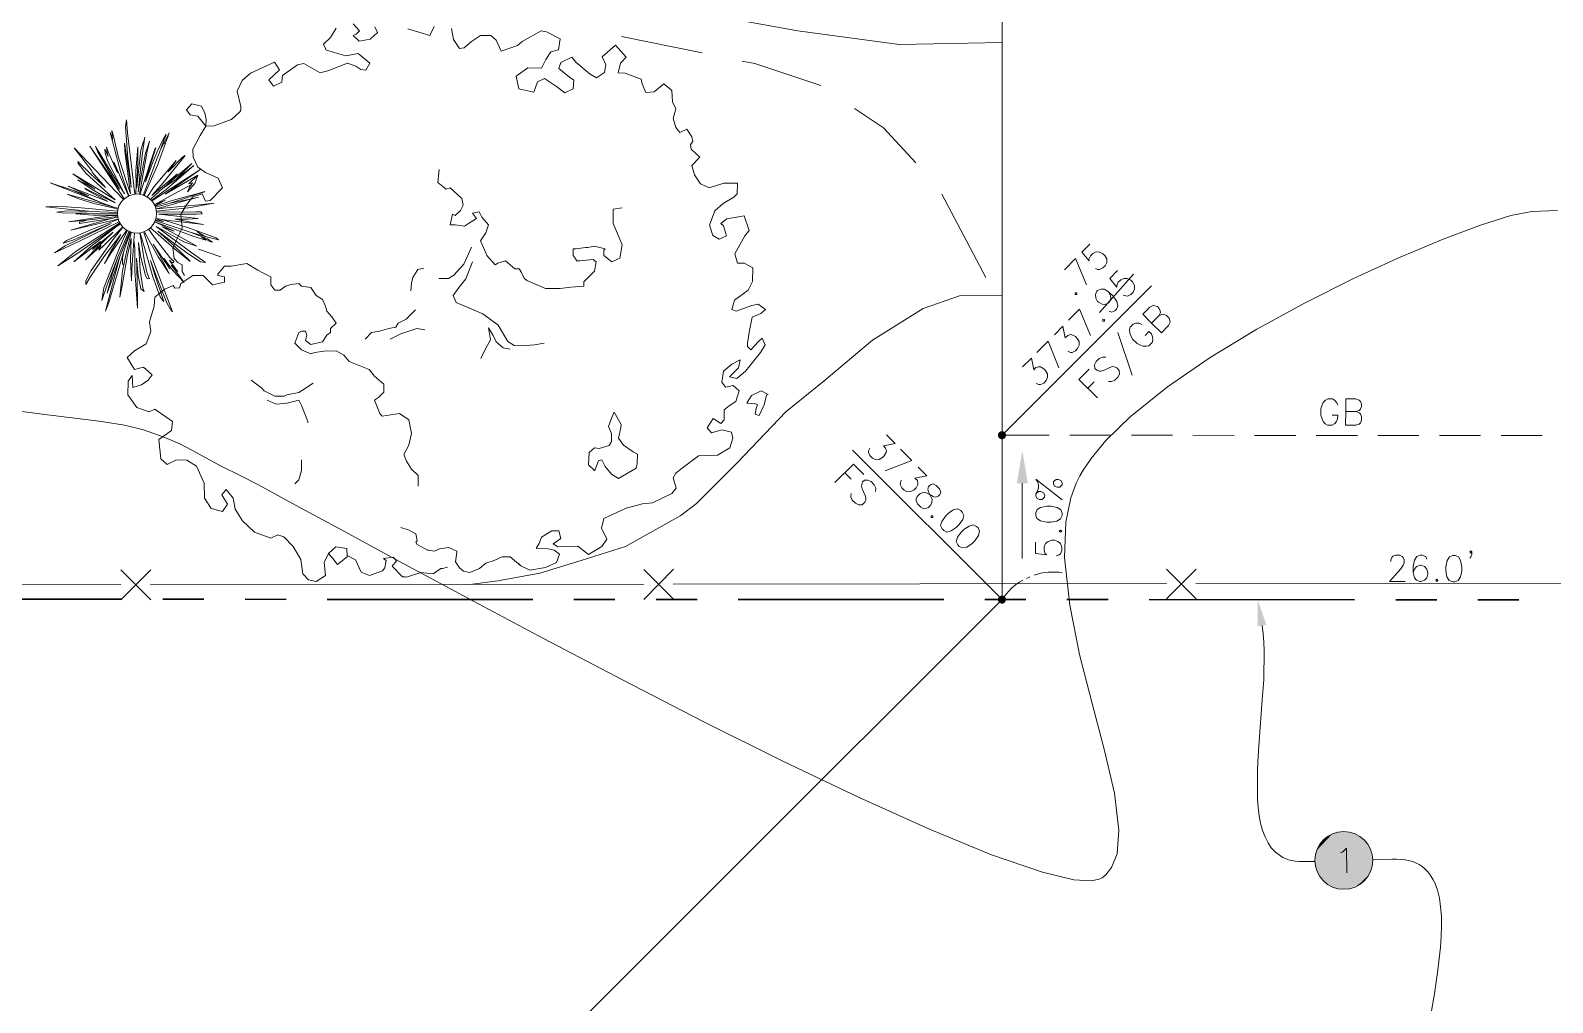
# Model space of a CAD drawing. Header units: millimetres. Extents: x -419 to 20046, y -14642 to 2638.
# Drawn here: x 7.836 to 12.466, y 4.32 to 7.277 of the extents above; entities that cross this region are included whole.
import ezdxf

# ---------------------------------------------------------------- set-up
doc = ezdxf.new("R2010")
doc.units = ezdxf.units.MM
for name, color, linetype in [('PDF11_----LN02', 7, 'Continuous'), ('PDF11_----LN03', 7, 'Continuous'), ('PDF11_----TX00', 7, 'Continuous'), ('PDF11_EXTO$EXMARW', 7, 'Continuous'), ('PDF11_PRPN$EXMARW', 7, 'Continuous'), ('PDF11_PRPN$PRPNDY', 7, 'Continuous')]:
    doc.layers.add(name, color=color, linetype=linetype)
for name, color, linetype, true_color in [('PDF11_0', 7, 'Continuous', 0xb3b3b3), ('PDF11_EXTO$--C3-Surface-EXTO', 7, 'Continuous', 0xb3b3b3), ('PDF11_EXTO$EXLSTR', 7, 'Continuous', 0xb3b3b3), ('PDF11_EXTO$EXPNFC', 7, 'Continuous', 0x999999)]:
    doc.layers.add(name, color=color, linetype=linetype, true_color=true_color)

msp = doc.modelspace()

# ---------------------------------------------------------------- hatches: boundary and pattern name
at = {"layer": 'PDF11_----TX00', "transparency": 33554559}
msp.add_hatch(color=256, dxfattribs=at).paths.add_polyline_path([(10.8534, 5.9996), (10.8367, 5.8996), (10.87, 5.8996)])
at = {"layer": 'PDF11_0', "transparency": 33554559}
for points in [[(10.7825, 6.0547), (10.7792, 6.0497), (10.7917, 6.0463)], [(10.7917, 6.0463), (10.7792, 6.0497), (10.7792, 6.043)], [(10.7917, 6.0463), (10.7792, 6.043), (10.7825, 6.0371)], [(10.7917, 6.0463), (10.7884, 6.058), (10.7825, 6.0547)], [(10.7825, 6.0371), (10.7884, 6.0338), (10.7917, 6.0463)], [(10.7917, 6.0463), (10.795, 6.058), (10.7884, 6.058)], [(10.7917, 6.0463), (10.7884, 6.0338), (10.795, 6.0338)], [(10.8009, 6.0547), (10.795, 6.058), (10.7917, 6.0463)], [(10.7917, 6.0463), (10.8034, 6.0497), (10.8009, 6.0547)], [(10.7917, 6.0463), (10.8034, 6.043), (10.8034, 6.0497)], [(10.7917, 6.0463), (10.795, 6.0338), (10.8009, 6.0371)], [(10.8009, 6.0371), (10.8034, 6.043), (10.7917, 6.0463)], [(10.7917, 5.5463), (10.7884, 5.5579), (10.7825, 5.5546)], [(10.7917, 5.5463), (10.795, 5.5579), (10.7884, 5.5579)], [(10.8, 5.5546), (10.795, 5.5579), (10.7917, 5.5463)], [(10.7825, 5.5546), (10.7792, 5.5496), (10.7917, 5.5463)], [(10.7917, 5.5463), (10.7792, 5.5496), (10.7792, 5.5429)], [(10.7917, 5.5463), (10.7792, 5.5429), (10.7825, 5.5371)], [(10.7825, 5.5371), (10.7884, 5.5338), (10.7917, 5.5463)], [(10.7917, 5.5463), (10.7884, 5.5338), (10.795, 5.5338)], [(10.7917, 5.5463), (10.8034, 5.5496), (10.8, 5.5546)], [(10.7917, 5.5463), (10.8034, 5.5429), (10.8034, 5.5496)], [(10.8, 5.5371), (10.8034, 5.5429), (10.7917, 5.5463)], [(10.7917, 5.5463), (10.795, 5.5338), (10.8, 5.5371)], [(11.5693, 5.5454), (11.5693, 5.4646), (11.5959, 5.4688)]]:
    msp.add_hatch(color=7, dxfattribs=at).paths.add_polyline_path(points)
at = {"layer": 'PDF11_0', "true_color": 0xffffff, "transparency": 33554559}
for points in [[(11.8159, 4.8387), (11.7426, 4.7504), (11.8293, 4.8404)], [(11.8293, 4.8404), (11.7426, 4.7504), (11.7451, 4.732)], [(11.8159, 4.8387), (11.7434, 4.7645), (11.7426, 4.7504)], [(11.7968, 4.8337), (11.7434, 4.7645), (11.8159, 4.8387)], [(11.7968, 4.8337), (11.7468, 4.7804), (11.7434, 4.7645)], [(11.8293, 4.8404), (11.7451, 4.732), (11.8526, 4.8379)], [(11.8526, 4.8379), (11.7451, 4.732), (11.7518, 4.7129)], [(11.7851, 4.8279), (11.7468, 4.7804), (11.7968, 4.8337)], [(11.7851, 4.8279), (11.7534, 4.7954), (11.7468, 4.7804)], [(11.8526, 4.8379), (11.7518, 4.7129), (11.8726, 4.8296)], [(11.8726, 4.8296), (11.7518, 4.7129), (11.7593, 4.7004)], [(11.7751, 4.8204), (11.7534, 4.7954), (11.7851, 4.8279)], [(11.7751, 4.8204), (11.7643, 4.8104), (11.7534, 4.7954)], [(11.8726, 4.8296), (11.7593, 4.7004), (11.8918, 4.8154)], [(11.8918, 4.8154), (11.7593, 4.7004), (11.7726, 4.6862)], [(11.8918, 4.8154), (11.7726, 4.6862), (11.9035, 4.8012)], [(11.9035, 4.8012), (11.7726, 4.6862), (11.7868, 4.6762)], [(11.9035, 4.8012), (11.7868, 4.6762), (11.9118, 4.7854)], [(11.9118, 4.7854), (11.7868, 4.6762), (11.8009, 4.6695)], [(11.9118, 4.7854), (11.8009, 4.6695), (11.9185, 4.7537)], [(11.9185, 4.7537), (11.8009, 4.6695), (11.8201, 4.6645)], [(11.9185, 4.7537), (11.8201, 4.6645), (11.9143, 4.7254)], [(11.9143, 4.7254), (11.8201, 4.6645), (11.8409, 4.6645)], [(11.9143, 4.7254), (11.8409, 4.6645), (11.9068, 4.7087)], [(11.9068, 4.7087), (11.8409, 4.6645), (11.8734, 4.6754)], [(11.9068, 4.7087), (11.8734, 4.6754), (11.891, 4.6887)]]:
    msp.add_hatch(color=7, dxfattribs=at).paths.add_polyline_path(points)

# ---------------------------------------------------------------- linework, layer by layer
at = {"layer": 'PDF11_----LN02', "lineweight": 18}
for points in [[(10.7917, 7.2406), (10.4783, 7.2347), (10.17, 7.2756), (9.6699, 7.3664), (9.0907, 7.4914), (8.4998, 7.6081), (8.0115, 7.6831), (7.1872, 7.8415), (6.3538, 8.049), (5.6113, 8.284), (5.0696, 8.5148), (4.7029, 8.7082), (4.462, 8.854), (4.3137, 8.9666), (4.0645, 9.2374), (3.8978, 9.4824), (3.6803, 9.8441), (3.4253, 10.3583), (3.2244, 10.7034), (3.0927, 10.9), (2.9427, 11.0759), (2.7411, 11.2634)], [(9.6341, 7.2589), (9.8791, 7.2089)], [(10.0016, 7.1839), (10.04, 7.1764), (10.24, 7.1097)], [(10.3433, 7.0397), (10.4308, 6.9806), (10.5292, 6.8747)], [(10.6083, 6.7789), (10.7425, 6.5255)], [(10.8659, 5.6104), (10.8767, 5.6154)]]:
    msp.add_lwpolyline(points, dxfattribs=at)
for start, end in [(119.6794, 146.4097), (81.4248, 108.1551)]:
    msp.add_arc((10.9471, 5.4434), 0.1863, start, end, dxfattribs=at)
at = {"layer": 'PDF11_----LN03', "lineweight": 30}
msp.add_lwpolyline([(11.1917, 6.5355), (11.0884, 6.4197)], dxfattribs=at)
at = {"layer": 'PDF11_----LN03', "lineweight": 20}
msp.add_lwpolyline([(9.1724, 5.5921), (9.2574, 5.6029), (9.3858, 5.6263), (9.5116, 5.6646), (9.6458, 5.7071), (9.815, 5.8021), (9.8625, 5.838), (9.9858, 5.9621), (10.1341, 6.1172), (10.2508, 6.2113), (10.3975, 6.3347), (10.5517, 6.4313), (10.6625, 6.4697), (10.7917, 6.4705)], dxfattribs=at)
at = {"layer": 'PDF11_----TX00', "lineweight": 20}
for points in [[(11.0759, 6.553), (11.0834, 6.5497), (11.0884, 6.5497), (11.0984, 6.5547), (11.1059, 6.5614), (11.1101, 6.5714), (11.1101, 6.5822), (11.1042, 6.5922), (11.0984, 6.598), (11.0884, 6.603), (11.0776, 6.6039), (11.0676, 6.5989), (11.0609, 6.5914), (11.0559, 6.5814), (11.0567, 6.5764), (11.0342, 6.603), (11.0584, 6.6272)], [(10.9817, 6.5489), (11.015, 6.5839), (11.0484, 6.503)], [(11.1601, 6.4722), (11.1684, 6.4697), (11.1734, 6.4689), (11.1834, 6.4739), (11.1901, 6.4814), (11.1951, 6.4914), (11.1942, 6.5014), (11.1884, 6.5122), (11.1834, 6.5172), (11.1726, 6.523), (11.1626, 6.523), (11.1526, 6.5189), (11.1451, 6.5114), (11.1409, 6.5014), (11.1409, 6.4964), (11.1192, 6.523), (11.1426, 6.5472)], [(11.1159, 6.4822), (11.1301, 6.4689), (11.1409, 6.453), (11.1442, 6.4397), (11.1401, 6.4297), (11.1351, 6.4247), (11.1251, 6.4205), (11.1176, 6.423)], [(11.2684, 6.4088), (11.2784, 6.4138), (11.2842, 6.413), (11.2917, 6.4105), (11.3001, 6.4022), (11.3026, 6.3947), (11.3034, 6.3897), (11.2984, 6.3797), (11.2767, 6.3572), (11.2467, 6.3872), (11.2684, 6.4088), (11.2734, 6.4188), (11.2726, 6.4238), (11.2701, 6.4313), (11.2642, 6.4372), (11.2567, 6.4397), (11.2517, 6.4405), (11.2417, 6.4355), (11.2201, 6.4138), (11.2467, 6.3872)], [(10.9942, 6.3955), (11.0275, 6.4297), (11.0609, 6.3488)], [(10.9509, 6.3513), (10.9767, 6.378), (10.9842, 6.3422), (10.9917, 6.3497), (10.9992, 6.3522), (11.0042, 6.3513), (11.015, 6.3463), (11.02, 6.3405), (11.0259, 6.3305), (11.0267, 6.3197), (11.0217, 6.3097), (11.015, 6.303), (11.005, 6.298), (11, 6.298), (10.9917, 6.3013)], [(11.1876, 6.2288), (11.1442, 6.358)], [(11.2267, 6.3497), (11.2384, 6.3613), (11.2467, 6.3538), (11.2492, 6.3455), (11.2501, 6.3355), (11.2484, 6.328), (11.2384, 6.318), (11.2309, 6.3163), (11.2209, 6.3163), (11.2126, 6.3197), (11.2026, 6.3247), (11.1884, 6.338), (11.1834, 6.3488), (11.1801, 6.3563), (11.1792, 6.3672), (11.1817, 6.3747), (11.1909, 6.3838), (11.1984, 6.3863), (11.2092, 6.3863), (11.2167, 6.383)], [(10.8975, 6.298), (10.9317, 6.3322), (10.9642, 6.2513)], [(10.8542, 6.2538), (10.8809, 6.2805), (10.8884, 6.2447), (10.895, 6.2522), (10.9025, 6.2538), (10.9084, 6.2538), (10.9184, 6.248), (10.9242, 6.243), (10.93, 6.2322), (10.93, 6.2222), (10.9259, 6.2122), (10.9184, 6.2047), (10.9084, 6.2005), (10.9034, 6.2005), (10.8959, 6.203)], [(11.1151, 6.2088), (11.1251, 6.2088), (11.1351, 6.213), (11.1451, 6.223), (11.1492, 6.233), (11.1484, 6.243), (11.1409, 6.2513), (11.1326, 6.2538), (11.1276, 6.2547), (11.1201, 6.2522), (11.1001, 6.243), (11.0926, 6.2405), (11.0876, 6.2405), (11.0801, 6.2438), (11.0742, 6.2488), (11.0734, 6.2597), (11.0784, 6.2697), (11.0876, 6.2788), (11.0976, 6.2838), (11.1076, 6.283)], [(11.0826, 6.1597), (11.025, 6.2155), (11.0567, 6.2472)], [(11.0717, 6.208), (11.0526, 6.1888)], [(11.7959, 6.1072), (11.8134, 6.1072), (11.8126, 6.0955), (11.8093, 6.088), (11.8026, 6.0805), (11.7959, 6.0763), (11.7818, 6.0763), (11.7751, 6.0805), (11.7684, 6.088), (11.7651, 6.0955), (11.7618, 6.1072), (11.7618, 6.1263), (11.7651, 6.138), (11.7684, 6.1455), (11.7759, 6.153), (11.7826, 6.1563), (11.7968, 6.1563), (11.8034, 6.153), (11.8101, 6.1447), (11.8134, 6.1372)], [(11.8684, 6.118), (11.8785, 6.1138), (11.8818, 6.1105), (11.8851, 6.1022), (11.8851, 6.0913), (11.8818, 6.0838), (11.8776, 6.0797), (11.8676, 6.0763), (11.8368, 6.0763), (11.8372, 6.118), (11.8684, 6.118), (11.8785, 6.1213), (11.8818, 6.1255), (11.8851, 6.133), (11.8851, 6.1405), (11.8818, 6.148), (11.8785, 6.1522), (11.8684, 6.1563), (11.8376, 6.1563), (11.8372, 6.118), (11.8368, 6.118)], [(10.44, 6.0472), (10.4667, 6.0205), (10.4308, 6.0138), (10.4375, 6.0063), (10.44, 5.9988), (10.4392, 5.993), (10.4333, 5.983), (10.4283, 5.978), (10.4175, 5.9721), (10.4075, 5.9713), (10.3975, 5.9763), (10.39, 5.9838), (10.3858, 5.9938), (10.3858, 5.9988), (10.3892, 6.0063)], [(10.935, 6.0463), (10.7917, 6.0463)], [(11.1226, 6.0463), (10.9975, 6.0463)], [(11.3101, 6.0463), (11.1851, 6.0463)], [(11.4976, 6.0455), (11.3726, 6.0463)], [(11.6851, 6.0455), (11.5601, 6.0455)], [(11.8726, 6.0455), (11.7476, 6.0455)], [(12.0601, 6.0455), (11.9351, 6.0455)], [(12.2476, 6.0455), (12.1226, 6.0455)], [(12.4352, 6.0455), (12.3102, 6.0455)], [(10.4833, 6.003), (10.5175, 5.9688), (10.4358, 5.9371)], [(10.2833, 5.9021), (10.34, 5.958), (10.3717, 5.9263)], [(10.3325, 5.9121), (10.3133, 5.9313)], [(10.5367, 5.9488), (10.5625, 5.9221), (10.5267, 5.9155), (10.5342, 5.908), (10.5358, 5.9005), (10.5358, 5.8955), (10.53, 5.8855), (10.5242, 5.8796), (10.5142, 5.8746), (10.5033, 5.8738), (10.4942, 5.8788), (10.4867, 5.8855), (10.4817, 5.8955), (10.4825, 5.9013), (10.485, 5.9088)], [(10.3325, 5.8688), (10.3317, 5.8588), (10.3358, 5.8488), (10.3458, 5.8388), (10.3558, 5.8338), (10.3658, 5.8346), (10.3742, 5.8421), (10.3775, 5.8505), (10.3775, 5.8555), (10.375, 5.863), (10.3667, 5.883), (10.3642, 5.8905), (10.365, 5.8955), (10.3675, 5.9038), (10.3733, 5.9088), (10.3833, 5.9096), (10.3933, 5.9046), (10.4025, 5.8946), (10.4075, 5.8846), (10.4067, 5.8746)], [(10.8534, 5.6713), (10.8534, 5.8996)], [(10.895, 5.868), (10.8984, 5.8746), (10.9025, 5.8846), (10.9025, 5.8946), (10.8992, 5.9055), (10.895, 5.9121), (10.9742, 5.8496)], [(10.9575, 5.6788), (10.9659, 5.6821), (10.9692, 5.6855), (10.9734, 5.6955), (10.9734, 5.7055), (10.97, 5.7163), (10.9617, 5.723), (10.9509, 5.7263), (10.9434, 5.7263), (10.9317, 5.723), (10.9242, 5.7163), (10.92, 5.7063), (10.92, 5.6963), (10.9234, 5.6855), (10.9275, 5.6821), (10.8934, 5.6863), (10.8934, 5.7205)], [(11.9743, 5.6621), (11.9743, 5.6663), (11.9776, 5.6738), (11.981, 5.678), (11.9885, 5.6813), (12.0018, 5.6813), (12.0085, 5.6771), (12.0118, 5.6738), (12.0151, 5.6663), (12.0151, 5.658), (12.0118, 5.6505), (12.0051, 5.6396), (11.9701, 5.6013), (12.0185, 5.6013)], [(12.0426, 5.628), (12.0426, 5.6463), (12.046, 5.6655), (12.0535, 5.6771), (12.0635, 5.6805), (12.0701, 5.6805), (12.081, 5.6771), (12.0843, 5.6688)], [(12.221, 5.6913), (12.221, 5.683), (12.2176, 5.6755), (12.2143, 5.6721)]]:
    msp.add_lwpolyline(points, dxfattribs=at)
for points in [[(11.1217, 6.4714), (11.1226, 6.4614), (11.1184, 6.4513), (11.1159, 6.4488), (11.1059, 6.4438), (11.0959, 6.4447), (11.0851, 6.4505), (11.0826, 6.453), (11.0767, 6.463), (11.0759, 6.4739), (11.0801, 6.4839), (11.0826, 6.4864), (11.0926, 6.4905), (11.1026, 6.4905), (11.1159, 6.4822)], [(11.0142, 6.4789), (11.0192, 6.4789), (11.0192, 6.4739), (11.0142, 6.4739)], [(11.0984, 6.3988), (11.1034, 6.398), (11.1034, 6.393), (11.0984, 6.393)], [(10.5917, 5.893), (10.6017, 5.883), (10.6058, 5.873), (10.6025, 5.8655), (10.5975, 5.8605), (10.5892, 5.8571), (10.5817, 5.8596), (10.57, 5.8663), (10.56, 5.8713), (10.5492, 5.8705), (10.5417, 5.868), (10.5333, 5.8596), (10.5308, 5.8521), (10.53, 5.8471), (10.535, 5.8371), (10.5442, 5.8271), (10.5542, 5.8221), (10.5592, 5.823), (10.5675, 5.8255), (10.575, 5.8338), (10.5783, 5.8413), (10.5792, 5.8513), (10.5742, 5.8613), (10.5675, 5.8738), (10.5658, 5.8813), (10.5683, 5.8896), (10.5742, 5.8946), (10.5817, 5.898)], [(10.9484, 5.898), (10.9484, 5.9046), (10.9559, 5.9113), (10.9634, 5.9113), (10.9709, 5.908), (10.975, 5.9013), (10.975, 5.8946), (10.9675, 5.888), (10.9592, 5.888), (10.9517, 5.8913)], [(10.9025, 5.8746), (10.91, 5.8746), (10.9175, 5.8705), (10.9217, 5.8638), (10.9209, 5.8571), (10.9134, 5.8505), (10.9059, 5.8505), (10.8984, 5.8538), (10.895, 5.8605), (10.895, 5.868)], [(10.5808, 5.8005), (10.5808, 5.7955), (10.5758, 5.7955), (10.5758, 5.8005)], [(10.6659, 5.8171), (10.6709, 5.8121), (10.6759, 5.8021), (10.6725, 5.7896), (10.6609, 5.7738), (10.6525, 5.7655), (10.6367, 5.7546), (10.6242, 5.7513), (10.6142, 5.7563), (10.6092, 5.7613), (10.605, 5.7713), (10.6083, 5.7838), (10.6192, 5.7996), (10.6275, 5.808), (10.6434, 5.8188), (10.6567, 5.8221)], [(10.8942, 5.8021), (10.8942, 5.8096), (10.8984, 5.8196), (10.9092, 5.8263), (10.9284, 5.8296), (10.94, 5.8296), (10.9592, 5.8263), (10.9709, 5.8188), (10.9742, 5.8088), (10.9742, 5.8021), (10.97, 5.7913), (10.9584, 5.7846), (10.94, 5.7813), (10.9284, 5.7813), (10.9092, 5.7855), (10.8975, 5.7921)], [(10.7142, 5.768), (10.7192, 5.7638), (10.7234, 5.7538), (10.72, 5.7405), (10.7092, 5.7246), (10.7009, 5.7163), (10.685, 5.7055), (10.6717, 5.703), (10.6617, 5.7071), (10.6575, 5.7121), (10.6525, 5.7221), (10.6559, 5.7355), (10.6675, 5.7513), (10.6759, 5.7588), (10.6917, 5.7696), (10.7042, 5.773)], [(10.9659, 5.7538), (10.97, 5.7571), (10.9734, 5.7538), (10.97, 5.7505)], [(12.046, 5.6388), (12.0526, 5.6463), (12.0635, 5.6505), (12.0668, 5.6505), (12.0768, 5.6463), (12.0835, 5.6388), (12.0868, 5.6271), (12.0868, 5.6238), (12.0835, 5.6121), (12.0768, 5.6046), (12.066, 5.6004), (12.0626, 5.6004), (12.0526, 5.6046), (12.046, 5.6121), (12.0426, 5.628)], [(12.1626, 5.6796), (12.1701, 5.6796), (12.1801, 5.6763), (12.1868, 5.6646), (12.1901, 5.6455), (12.1901, 5.6338), (12.1868, 5.6146), (12.1793, 5.6038), (12.1693, 5.5996), (12.1626, 5.5996), (12.1518, 5.6038), (12.1451, 5.6154), (12.1418, 5.6346), (12.1418, 5.6455), (12.146, 5.6646), (12.1526, 5.6763)], [(12.2176, 5.6871), (12.2143, 5.6913), (12.2176, 5.6946), (12.221, 5.6913)], [(12.1143, 5.6079), (12.1176, 5.6038), (12.1143, 5.6004), (12.111, 5.6046)]]:
    msp.add_lwpolyline(points, close=True, dxfattribs=at)
at = {"layer": 'PDF11_0', "lineweight": 18}
msp.add_lwpolyline([(7.7798, 6.1222), (7.8798, 6.1088), (7.9706, 6.098), (8.0523, 6.088), (8.1223, 6.0763), (8.1798, 6.0622), (8.2398, 6.0413), (8.2882, 6.0205), (8.329, 5.9996), (8.3698, 5.9771), (8.4165, 5.9521), (8.474, 5.9238), (8.5282, 5.8955), (8.6315, 5.8396), (8.7782, 5.7596), (8.9591, 5.6613), (9.1682, 5.5488), (9.3966, 5.4279), (9.6374, 5.3013), (9.8825, 5.1754), (10.125, 5.0546), (10.3575, 4.9437), (10.5708, 4.8471), (10.76, 4.7695), (10.915, 4.7162), (11.01, 4.6937), (11.0626, 4.6904), (11.0867, 4.6954), (11.0959, 4.6995), (11.1076, 4.7087), (11.1251, 4.7304), (11.1417, 4.772), (11.1467, 4.8446), (11.1334, 4.9571), (11.1034, 5.0871), (11.0659, 5.2296), (11.0275, 5.3788), (10.9975, 5.5288), (10.9817, 5.6738), (10.9859, 5.7813), (11.0009, 5.8555), (11.0175, 5.9005), (11.0284, 5.9221), (11.0384, 5.9396), (11.0626, 5.9755), (11.1076, 6.0296), (11.1817, 6.1022), (11.2951, 6.193), (11.4251, 6.2822), (11.5668, 6.368), (11.7134, 6.4488), (11.8609, 6.523), (12.0026, 6.588), (12.1335, 6.6422), (12.2476, 6.6847), (12.3393, 6.7139), (12.4035, 6.7264), (12.481, 6.7297)], dxfattribs=at)
at = {"layer": 'PDF11_0', "color": 7, "lineweight": 20}
for points in [[(11.2459, 6.5005), (10.7917, 6.0463)], [(10.3367, 6.0005), (10.7917, 5.5463)], [(11.7426, 4.7495), (11.7184, 4.7487), (11.6951, 4.7487), (11.6834, 4.7504), (11.6734, 4.752), (11.6634, 4.7545), (11.6543, 4.7579), (11.6459, 4.7612), (11.6384, 4.7662), (11.6234, 4.777), (11.6109, 4.7904), (11.6009, 4.8062), (11.5918, 4.8237), (11.5843, 4.8437), (11.5784, 4.8654), (11.5743, 4.8879), (11.5709, 4.9129), (11.5693, 4.9387), (11.5684, 4.9662), (11.5684, 4.9946), (11.5693, 5.0237), (11.5701, 5.0537), (11.5743, 5.1154), (11.5834, 5.2404), (11.5876, 5.3021), (11.5884, 5.3321), (11.5893, 5.3613), (11.5893, 5.3896), (11.5876, 5.4163), (11.5859, 5.4421), (11.5826, 5.4671)], [(11.8209, 4.7754), (11.8284, 4.7787), (11.8393, 4.7895), (11.8401, 4.7145)], [(11.9185, 4.7537), (11.9776, 4.7562), (11.9918, 4.7562), (12.0051, 4.7554), (12.0176, 4.7537), (12.041, 4.7487), (12.051, 4.7445), (12.061, 4.7395), (12.0693, 4.7337), (12.0776, 4.727), (12.0851, 4.7195), (12.0918, 4.712), (12.0976, 4.7037), (12.1035, 4.6937), (12.1085, 4.6837), (12.1168, 4.662), (12.1226, 4.6379), (12.126, 4.6112), (12.1285, 4.5829), (12.1285, 4.5529), (12.1276, 4.5212), (12.1251, 4.4887), (12.1218, 4.4545), (12.1176, 4.4187), (12.1126, 4.3829), (12.1068, 4.3462), (12.081, 4.197)]]:
    msp.add_lwpolyline(points, dxfattribs=at)
at = {"layer": 'PDF11_0', "color": 7, "lineweight": 0, "true_color": 0xffffff}
msp.add_lwpolyline([(11.891, 4.6887), (11.8734, 4.6754)], dxfattribs=at)
at = {"layer": 'PDF11_0', "color": 7, "lineweight": 20}
msp.add_circle((11.8314, 4.7525), 0.0879, dxfattribs=at)
at = {"layer": 'PDF11_EXTO$--C3-Surface-EXTO', "lineweight": 18}
msp.add_lwpolyline([(7.7798, 6.1222), (7.8798, 6.1088), (7.9706, 6.098), (8.0523, 6.088), (8.1223, 6.0763), (8.1798, 6.0622), (8.2398, 6.0413), (8.2882, 6.0205), (8.329, 5.9996), (8.3698, 5.9771), (8.4165, 5.9521), (8.474, 5.9238), (8.5282, 5.8955), (8.6315, 5.8396), (8.7782, 5.7596), (8.9591, 5.6613), (9.1682, 5.5488), (9.3966, 5.4279), (9.6374, 5.3013), (9.8825, 5.1754), (10.125, 5.0546), (10.3575, 4.9437), (10.5708, 4.8471), (10.76, 4.7695), (10.915, 4.7162), (11.01, 4.6937), (11.0626, 4.6904), (11.0867, 4.6954), (11.0959, 4.6995), (11.1076, 4.7087), (11.1251, 4.7304), (11.1417, 4.772), (11.1467, 4.8446), (11.1334, 4.9571), (11.1034, 5.0871), (11.0659, 5.2296), (11.0275, 5.3788), (10.9975, 5.5288), (10.9817, 5.6738), (10.9859, 5.7813), (11.0009, 5.8555), (11.0175, 5.9005), (11.0284, 5.9221), (11.0384, 5.9396), (11.0626, 5.9755), (11.1076, 6.0296), (11.1817, 6.1022), (11.2951, 6.193), (11.4251, 6.2822), (11.5668, 6.368), (11.7134, 6.4488), (11.8609, 6.523), (12.0026, 6.588), (12.1335, 6.6422), (12.2476, 6.6847), (12.3393, 6.7139), (12.4035, 6.7264), (12.481, 6.7297)], dxfattribs=at)
at = {"layer": 'PDF11_EXTO$EXLSTR', "lineweight": 18}
for points in [[(8.3048, 6.5314), (8.2973, 6.5439), (8.2973, 6.5639), (8.2848, 6.5714), (8.2732, 6.5839), (8.269, 6.6164), (8.2807, 6.6405), (8.2848, 6.648), (8.2973, 6.6764), (8.2932, 6.7172), (8.3107, 6.7472), (8.3298, 6.7714), (8.3582, 6.7797), (8.3682, 6.758), (8.3823, 6.7597), (8.4207, 6.7989), (8.4073, 6.828), (8.3682, 6.8455), (8.3457, 6.8614), (8.3315, 6.8914), (8.3298, 6.9164), (8.3523, 6.9572), (8.3698, 6.9856), (8.3707, 7.0064), (8.3665, 7.0256), (8.3565, 7.0464), (8.3273, 7.0539), (8.3107, 7.0356), (8.3223, 7.0206), (8.3448, 7.0164), (8.3698, 6.9856), (8.3948, 6.9872), (8.439, 7.0031), (8.4473, 7.0064), (8.4732, 7.0297), (8.4757, 7.0347), (8.4757, 7.0456), (8.4648, 7.0922), (8.4798, 7.1247), (8.5057, 7.1472), (8.5782, 7.1806), (8.594, 7.1572), (8.5615, 7.1272), (8.5757, 7.1081), (8.6007, 7.1197), (8.6024, 7.1406), (8.6482, 7.1731), (8.6674, 7.1764), (8.7174, 7.1481), (8.744, 7.1556), (8.8007, 7.1772), (8.8257, 7.1681), (8.8407, 7.1589), (8.8565, 7.1564), (8.8682, 7.1772), (8.8332, 7.2072), (8.7957, 7.1997), (8.7599, 7.2097), (8.7349, 7.2181), (8.7332, 7.2222), (8.7274, 7.2356), (8.749, 7.2556), (8.7665, 7.2839)], [(8.8174, 7.2973), (8.8374, 7.2764), (8.8265, 7.2656), (8.8182, 7.2614), (8.8365, 7.2447), (8.8699, 7.2506), (8.8915, 7.2706), (8.884, 7.2881)], [(9.1174, 7.2831), (9.1232, 7.2497), (9.1416, 7.2222), (9.1557, 7.2239), (9.1774, 7.2439), (9.2049, 7.2614), (9.2366, 7.2614), (9.2524, 7.2481), (9.2682, 7.2139), (9.3174, 7.2314), (9.3316, 7.2439), (9.3899, 7.2756), (9.4058, 7.2731), (9.4474, 7.2514), (9.4424, 7.2181), (9.4191, 7.2122), (9.4041, 7.1889), (9.3908, 7.1622), (9.3491, 7.1639), (9.3141, 7.1381), (9.3216, 7.0997), (9.3674, 7.0897), (9.3783, 7.1214), (9.3999, 7.1314), (9.4366, 7.1072), (9.4616, 7.0872), (9.4866, 7.0997), (9.4891, 7.1264), (9.4758, 7.1347), (9.4433, 7.1614), (9.4491, 7.1797), (9.4833, 7.1956), (9.4949, 7.1806), (9.5383, 7.1439), (9.5583, 7.1331), (9.5824, 7.1489), (9.5866, 7.1722), (9.5749, 7.1972), (9.6158, 7.2322), (9.6483, 7.1956), (9.6308, 7.1772), (9.6241, 7.1481), (9.6449, 7.1472), (9.6941, 7.1289), (9.6966, 7.1147), (9.7083, 7.0889), (9.7333, 7.0906), (9.7633, 7.1147), (9.7874, 7.0947), (9.7891, 7.0597), (9.7991, 7.0389), (9.7916, 7.0097), (9.7991, 6.9822), (9.8116, 6.9672), (9.8333, 6.9772), (9.8483, 6.9539), (9.8508, 6.9389), (9.8441, 6.9306), (9.8458, 6.9156), (9.8725, 6.8922), (9.8483, 6.8664), (9.8558, 6.838), (9.8741, 6.8105), (9.9008, 6.798), (9.945, 6.813), (9.9866, 6.8122), (9.9858, 6.7805), (9.9758, 6.7705), (9.9433, 6.7505), (9.9175, 6.728), (9.9016, 6.6847), (9.9116, 6.653), (9.9316, 6.6422), (9.9533, 6.6522), (9.9441, 6.683), (9.9358, 6.6897), (9.955, 6.7039), (10.0075, 6.713), (10.0225, 6.6689), (10.0091, 6.6522), (9.9791, 6.5972), (9.9866, 6.5689), (10.0075, 6.5689), (10.0341, 6.5555), (10.0325, 6.5139), (10.0191, 6.4872), (9.9775, 6.4572), (9.97, 6.428), (9.9825, 6.423), (10.0308, 6.4405), (10.05, 6.4447), (10.0725, 6.4288), (10.0575, 6.4163), (10.0316, 6.4047), (10.0225, 6.3597), (10.0175, 6.3263), (10.0175, 6.3155), (10.0275, 6.3055), (10.0508, 6.3313), (10.0616, 6.3413), (10.0716, 6.3205), (10.0566, 6.298), (10.0241, 6.2572), (10.0108, 6.2405), (9.985, 6.2188), (9.9625, 6.223), (9.99, 6.2513), (9.995, 6.2747), (9.97, 6.2622), (9.9441, 6.2405), (9.9391, 6.2072), (9.9508, 6.1922), (9.9741, 6.1972), (9.9925, 6.1805), (9.9816, 6.1488), (9.9616, 6.1355), (9.9466, 6.123), (9.9466, 6.0922), (9.9358, 6.0813), (9.9133, 6.0963), (9.895, 6.068), (9.9075, 6.053), (9.9391, 6.0622), (9.9683, 6.0555), (9.9725, 6.0371), (9.9641, 6.0071), (9.9266, 5.9855), (9.8933, 5.9846), (9.8683, 5.983), (9.8141, 5.943), (9.7991, 5.9305), (9.7908, 5.9163), (9.8008, 5.8846), (9.7874, 5.8688), (9.7283, 5.8405), (9.6983, 5.8371), (9.6483, 5.8238), (9.5808, 5.793), (9.5733, 5.763), (9.5891, 5.7296), (9.5741, 5.7071), (9.5333, 5.683), (9.5008, 5.7088), (9.4399, 5.7063), (9.4258, 5.7155), (9.4491, 5.7313), (9.4433, 5.7546), (9.4224, 5.7546), (9.3908, 5.7355), (9.3841, 5.7163), (9.3749, 5.7021), (9.4066, 5.7013), (9.4291, 5.6963), (9.4458, 5.6838), (9.4366, 5.6588), (9.4024, 5.643), (9.3549, 5.6355), (9.3274, 5.6488), (9.2949, 5.6763), (9.2707, 5.6763), (9.2466, 5.6646), (9.2216, 5.6563), (9.2016, 5.6405), (9.1732, 5.628), (9.1532, 5.6321), (9.1416, 5.6421), (9.1291, 5.6605), (9.1332, 5.6888), (9.1332, 5.693), (9.1091, 5.7046), (9.0807, 5.7005), (9.0649, 5.693), (9.0482, 5.6963), (9.0441, 5.6963), (9.0124, 5.713), (9.0082, 5.7205), (9.0124, 5.7246), (9.0082, 5.7455), (8.9957, 5.753), (8.9882, 5.7571), (8.9632, 5.7655)], [(8.9841, 7.2822), (9.0507, 7.2622), (9.0641, 7.2889)], [(8.1357, 6.7739), (8.1307, 6.788), (8.1098, 6.848), (8.0781, 6.9672), (8.0856, 6.9456), (8.084, 6.9731), (8.0873, 6.9597), (8.104, 6.8906), (8.1407, 6.7797), (8.1231, 6.9097), (8.1223, 6.9339), (8.1265, 6.9081), (8.1423, 6.7997), (8.1407, 6.8239), (8.1323, 6.8872), (8.1257, 6.9839), (8.1282, 7.0056), (8.1315, 6.9656), (8.154, 6.7789)], [(8.1682, 6.778), (8.1915, 6.9097), (8.1982, 6.9406), (8.1857, 6.9039), (8.1682, 6.8089), (8.164, 6.7855), (8.1698, 6.8455), (8.1782, 6.9122), (8.1823, 6.9397), (8.1823, 6.9406), (8.184, 6.9522), (8.1807, 6.9397), (8.1807, 6.9389), (8.179, 6.9364), (8.1715, 6.9131), (8.1615, 6.8222), (8.1598, 6.7997), (8.1623, 6.8814), (8.1632, 6.9231), (8.1565, 6.8489), (8.1573, 6.8072), (8.1565, 6.7789)], [(8.179, 6.7755), (8.2132, 6.8664), (8.2148, 6.8705), (8.2323, 6.9172), (8.2432, 6.9464), (8.2465, 6.9539), (8.249, 6.9606), (8.2482, 6.9606), (8.244, 6.9531), (8.2398, 6.9464), (8.2207, 6.9064), (8.2032, 6.863), (8.2032, 6.8622), (8.1857, 6.8172), (8.1882, 6.8272), (8.2173, 6.9197), (8.2148, 6.9164), (8.1732, 6.7905), (8.1698, 6.778)], [(8.2548, 6.9556), (8.2515, 6.9481), (8.2473, 6.9356), (8.2432, 6.9339), (8.2465, 6.9347), (8.2265, 6.8781), (8.224, 6.8697), (8.1823, 6.7747)], [(8.2557, 6.9614), (8.2532, 6.9547), (8.249, 6.9472), (8.2323, 6.9172)], [(8.2565, 6.9614), (8.2548, 6.9556), (8.2565, 6.9614), (8.2582, 6.9656), (8.2532, 6.9547)], [(8.119, 6.763), (7.969, 6.9197), (8.0231, 6.8497), (8.024, 6.8464), (8.0648, 6.7997), (8.0198, 6.8405), (7.9798, 6.8781), (7.9815, 6.8722), (8.0056, 6.8422), (8.094, 6.7622), (8.029, 6.8022), (7.9648, 6.8414), (8.0323, 6.7947), (8.0081, 6.808), (7.9806, 6.823), (8.024, 6.793), (8.094, 6.753), (8.0273, 6.7847), (8.0015, 6.7972), (8.0065, 6.7922), (8.0715, 6.7564), (7.9506, 6.8039), (8.014, 6.7739), (7.964, 6.7914)], [(8.1215, 6.7647), (8.0165, 6.9247), (8.1065, 6.7939), (8.0406, 6.9072), (8.034, 6.9247), (8.0423, 6.9106), (8.1223, 6.7797), (8.1048, 6.8139), (8.0715, 6.8789), (8.0631, 6.9039), (8.0623, 6.9164), (8.0723, 6.8939), (8.0698, 6.9056), (8.0673, 6.9222), (8.0731, 6.9064), (8.1006, 6.8439), (8.0898, 6.8772), (8.1065, 6.838), (8.1348, 6.7739)], [(8.1907, 6.7705), (8.2123, 6.803), (8.2798, 6.8814), (8.2548, 6.8472), (8.2982, 6.8922), (8.3065, 6.8972), (8.2348, 6.808), (8.2057, 6.7747), (8.2832, 6.8414), (8.2515, 6.8089), (8.3273, 6.8722), (8.2773, 6.823), (8.3332, 6.8664), (8.2498, 6.7947), (8.204, 6.7597)], [(8.2048, 6.758), (8.354, 6.8555), (8.2457, 6.7789), (8.3448, 6.8372), (8.3182, 6.8105), (8.329, 6.8139), (8.3257, 6.8089)], [(9.6366, 6.738), (9.6083, 6.7339), (9.6083, 6.6897), (9.6208, 6.6614), (9.6366, 6.6255), (9.6291, 6.5847), (9.6049, 6.573), (9.5808, 6.593), (9.5808, 6.6089), (9.5841, 6.613), (9.5524, 6.6214), (9.5316, 6.6172), (9.5241, 6.6172), (9.4958, 6.613), (9.4874, 6.613), (9.4874, 6.593), (9.4958, 6.5805), (9.4958, 6.5764), (9.5074, 6.5764), (9.5483, 6.5805), (9.5566, 6.573), (9.5524, 6.5447), (9.5199, 6.5122), (9.5199, 6.4997), (9.4799, 6.4964), (9.4474, 6.4922), (9.4033, 6.4922), (9.3466, 6.5164), (9.3382, 6.5239), (9.3299, 6.5405), (9.3224, 6.5522), (9.3099, 6.5522), (9.2816, 6.5764), (9.2574, 6.5689), (9.2499, 6.5647), (9.2249, 6.593), (9.2216, 6.6005), (9.2049, 6.6372), (9.2216, 6.6614), (9.2291, 6.6855), (9.2091, 6.7097), (9.2007, 6.7255), (9.1807, 6.7214), (9.1932, 6.7055), (9.1691, 6.6897), (9.1566, 6.6814), (9.1282, 6.6855), (9.1124, 6.6855), (9.1199, 6.718), (9.1282, 6.7139), (9.1441, 6.7297), (9.1524, 6.7455), (9.1482, 6.7664), (9.1124, 6.798), (9.0999, 6.7947), (9.0957, 6.798), (9.0757, 6.8147), (9.0799, 6.8547)], [(8.0548, 6.7522), (7.8965, 6.8139), (7.964, 6.7914), (8.0548, 6.7522), (8.0931, 6.7389), (8.1023, 6.7364)], [(8.2007, 6.763), (8.204, 6.7664), (8.239, 6.7972), (8.2482, 6.8047), (8.2515, 6.8089)], [(8.3448, 6.8372), (8.3357, 6.8114), (8.314, 6.7864), (8.319, 6.798), (8.3257, 6.8089), (8.2748, 6.7814), (8.2123, 6.7472), (8.2473, 6.7614), (8.214, 6.7439)], [(8.2773, 6.823), (8.239, 6.7972)], [(8.1015, 6.7339), (8.0865, 6.738), (8.0381, 6.7489), (8.029, 6.7505), (7.9806, 6.7655), (7.9481, 6.7789), (7.9765, 6.7714), (8.0465, 6.7522), (8.0931, 6.7389)], [(8.2148, 6.7422), (8.264, 6.7589), (8.319, 6.7739), (8.3307, 6.7772), (8.3665, 6.7872), (8.3657, 6.7864), (8.3282, 6.7739), (8.3165, 6.7697), (8.2615, 6.7514), (8.3123, 6.7622), (8.3215, 6.7639), (8.3473, 6.7705), (8.3207, 6.763), (8.3115, 6.7605), (8.264, 6.7472), (8.2198, 6.7347), (8.3048, 6.743), (8.3482, 6.7472), (8.3573, 6.748), (8.3757, 6.7497), (8.3948, 6.7514), (8.3557, 6.7447), (8.3465, 6.743), (8.3173, 6.738), (8.219, 6.7272)], [(8.0998, 6.723), (8.0231, 6.7264), (7.9606, 6.7322), (7.8831, 6.7405), (7.9156, 6.7422), (7.9906, 6.7372), (8.1006, 6.7272)], [(8.0998, 6.7205), (8.0081, 6.7214), (7.9323, 6.7222), (7.9165, 6.7247), (7.9481, 6.728), (8.0231, 6.7264)], [(8.1006, 6.7114), (8.0073, 6.7005), (7.9515, 6.6955), (8.074, 6.713), (8.1006, 6.7147)], [(8.0998, 6.7155), (8.0265, 6.7155), (7.974, 6.7189), (8.0081, 6.7214)], [(8.219, 6.7247), (8.3398, 6.7255), (8.3448, 6.7255), (8.354, 6.7255), (8.3582, 6.7189), (8.3407, 6.718), (8.3382, 6.718), (8.2257, 6.718), (8.2448, 6.7164), (8.3465, 6.7055), (8.3157, 6.703), (8.2765, 6.703), (8.3615, 6.6872), (8.3623, 6.6864), (8.249, 6.7005), (8.2323, 6.703), (8.3165, 6.6764), (8.4015, 6.6464), (8.4082, 6.6405), (8.3673, 6.6505), (8.3423, 6.6655), (8.3623, 6.6522), (8.3573, 6.6539), (8.3248, 6.6622), (8.3748, 6.643), (8.3898, 6.633), (8.3815, 6.6355), (8.3565, 6.6489), (8.3698, 6.6389), (8.3332, 6.6505), (8.214, 6.6955)], [(8.2157, 6.7397), (8.2507, 6.7489), (8.2615, 6.7514)], [(8.2198, 6.7347), (8.2173, 6.7339)], [(8.1056, 6.6947), (7.9848, 6.6364), (7.909, 6.6005), (7.9415, 6.6222), (8.0815, 6.6897), (7.9648, 6.6397), (7.9356, 6.6305), (7.9456, 6.638), (8.0215, 6.6714), (8.1023, 6.7022)], [(8.1081, 6.6889), (7.9773, 6.5972), (7.919, 6.5614), (7.9748, 6.6055), (8.1065, 6.6914)], [(8.1023, 6.703), (7.959, 6.6697), (8.0815, 6.7047)], [(8.1156, 6.6789), (8.0573, 6.6214), (8.0473, 6.6114), (8.044, 6.6089), (8.0465, 6.6155), (8.0515, 6.623), (8.0031, 6.5797), (8.0298, 6.608), (8.0881, 6.6639), (8.0248, 6.6105), (8.049, 6.6355), (7.9681, 6.573), (8.0198, 6.6197), (8.0981, 6.6805), (8.109, 6.688)], [(8.1006, 6.7089), (8.0815, 6.7047), (7.9856, 6.6897), (7.9856, 6.6939), (8.0073, 6.7005)], [(8.1282, 6.6689), (8.0798, 6.5972), (8.0615, 6.568), (8.0773, 6.5997), (8.1115, 6.6564), (8.0598, 6.5889), (8.0181, 6.5264), (8.0048, 6.5047), (8.0048, 6.5155), (8.0206, 6.5472), (8.084, 6.6364), (8.1165, 6.678)], [(8.1965, 6.6722), (8.2157, 6.6447), (8.2598, 6.5864), (8.269, 6.5772), (8.2723, 6.5764), (8.2723, 6.5747), (8.2698, 6.5714), (8.2665, 6.5714), (8.259, 6.578), (8.2757, 6.5555), (8.284, 6.5439), (8.264, 6.563), (8.284, 6.5364), (8.3032, 6.5105), (8.269, 6.5472), (8.2415, 6.5847), (8.2598, 6.5522), (8.2098, 6.6272), (8.2298, 6.5914), (8.2582, 6.538), (8.2248, 6.5889), (8.1832, 6.6647)], [(8.214, 6.6947), (8.2732, 6.6664), (8.2365, 6.6797), (8.3148, 6.6364), (8.3423, 6.6205), (8.3023, 6.6339), (8.2248, 6.678), (8.2182, 6.6805), (8.3307, 6.598), (8.3682, 6.5714), (8.3532, 6.573), (8.3123, 6.6005), (8.224, 6.6664), (8.2723, 6.623), (8.3223, 6.5755), (8.3207, 6.5755), (8.2807, 6.608), (8.2015, 6.6764)], [(8.2173, 6.7039), (8.2423, 6.6964), (8.2148, 6.7005)], [(8.2157, 6.6989), (8.2365, 6.6922), (8.3248, 6.6622)], [(8.2182, 6.7055), (8.2323, 6.703)], [(8.1423, 6.6622), (8.1248, 6.5897), (8.1198, 6.5647), (8.1156, 6.5672), (8.1165, 6.5855), (8.1206, 6.6055), (8.1048, 6.553), (8.0748, 6.4497), (8.0648, 6.423), (8.1015, 6.5664), (8.109, 6.5922), (8.084, 6.5172), (8.0698, 6.478), (8.0848, 6.5355), (8.1015, 6.5872), (8.0706, 6.5064), (8.0531, 6.4555), (8.0598, 6.4947), (8.109, 6.6214), (8.1307, 6.6672)], [(8.1015, 6.5872), (8.1357, 6.6647)], [(8.169, 6.6605), (8.1715, 6.6439), (8.1823, 6.5797), (8.1898, 6.5414), (8.1957, 6.5255), (8.1973, 6.523), (8.199, 6.5222), (8.1932, 6.5214), (8.1907, 6.523), (8.1857, 6.5314), (8.1723, 6.5864), (8.1648, 6.6322), (8.1698, 6.5472), (8.1782, 6.4947), (8.1815, 6.483), (8.1715, 6.4914), (8.164, 6.5322), (8.159, 6.5847), (8.1598, 6.5589), (8.1615, 6.4563), (8.1615, 6.4322), (8.154, 6.5464), (8.1532, 6.6155), (8.1507, 6.6397), (8.1482, 6.6072), (8.1448, 6.5497), (8.1432, 6.5155), (8.1407, 6.5805), (8.1423, 6.6439), (8.1307, 6.5889), (8.1148, 6.5014), (8.1081, 6.4655), (8.1165, 6.5464), (8.1198, 6.5647)], [(8.109, 6.5914), (8.1382, 6.6639)], [(8.1206, 6.6055), (8.139, 6.663)], [(8.1523, 6.6597), (8.1507, 6.6397)], [(8.1807, 6.663), (8.2082, 6.5797), (8.2682, 6.4213), (8.2615, 6.4305), (8.2507, 6.4488), (8.2215, 6.523), (8.2015, 6.5772), (8.214, 6.5339), (8.2423, 6.453), (8.2382, 6.4572), (8.2307, 6.4672), (8.2082, 6.528), (8.184, 6.613), (8.1698, 6.6605)], [(8.4157, 6.5889), (8.3473, 6.6114)], [(9.1774, 6.618), (9.1541, 6.5664), (9.1241, 6.533), (9.1074, 6.5222), (9.0782, 6.523)], [(8.7432, 5.6863), (8.7649, 5.7063), (8.7982, 5.7013), (8.7999, 5.6763), (8.7699, 5.6521), (8.7557, 5.6705), (8.7432, 5.6863), (8.7299, 5.6588), (8.7332, 5.6196), (8.7057, 5.6013), (8.6824, 5.6063), (8.6649, 5.6238), (8.659, 5.668), (8.6357, 5.7071), (8.6065, 5.7363), (8.5882, 5.743), (8.5674, 5.733), (8.5173, 5.7505), (8.4807, 5.7855), (8.459, 5.8213), (8.4532, 5.8546), (8.4315, 5.8805), (8.4182, 5.8646), (8.4357, 5.8363), (8.4207, 5.8138), (8.3857, 5.823), (8.3657, 5.8546), (8.3648, 5.9005), (8.3407, 5.9521), (8.3123, 5.9696), (8.2807, 5.9705), (8.2515, 5.9571), (8.2323, 5.9738), (8.2265, 6.033), (8.2648, 6.0605), (8.2682, 6.088), (8.214, 6.1247), (8.1973, 6.1172), (8.1598, 6.1305), (8.1323, 6.1688), (8.1332, 6.2105), (8.1457, 6.2272), (8.1473, 6.1913), (8.174, 6.1988), (8.194, 6.213), (8.2065, 6.2297), (8.1798, 6.253), (8.1523, 6.2455), (8.1307, 6.2822), (8.1523, 6.3022), (8.1882, 6.3238), (8.2023, 6.3613), (8.1982, 6.3905), (8.2123, 6.4388), (8.2148, 6.4655), (8.2448, 6.4897), (8.2707, 6.5014), (8.2748, 6.493), (8.289, 6.4947), (8.294, 6.5072), (8.3298, 6.5314), (8.3615, 6.5314), (8.3898, 6.503), (8.4265, 6.5114), (8.4265, 6.5272), (8.4065, 6.5314), (8.4065, 6.5355), (8.4265, 6.5597), (8.4465, 6.5597), (8.4948, 6.568), (8.5273, 6.548), (8.5432, 6.5397), (8.5674, 6.528), (8.5674, 6.503), (8.5799, 6.4872), (8.5957, 6.4872), (8.6124, 6.4997), (8.6282, 6.5039), (8.6524, 6.5072), (8.6607, 6.4997), (8.689, 6.4955), (8.7049, 6.4714), (8.7249, 6.4589), (8.7332, 6.4388), (8.7374, 6.423), (8.7532, 6.4063), (8.7657, 6.3863), (8.749, 6.3705), (8.749, 6.358), (8.7374, 6.3505), (8.7249, 6.3297), (8.689, 6.3222), (8.6724, 6.3338), (8.6765, 6.3505), (8.6724, 6.3622), (8.6607, 6.3622), (8.6524, 6.358), (8.6407, 6.3255), (8.6607, 6.3055), (8.689, 6.2938), (8.7007, 6.298), (8.729, 6.3013), (8.7657, 6.3022), (8.7899, 6.2897), (8.8057, 6.2697), (8.8665, 6.2455), (8.8824, 6.2255), (8.9107, 6.2013), (8.9107, 6.1772), (8.8949, 6.1605), (8.8824, 6.1522), (8.899, 6.1122), (8.9065, 6.1038), (8.9591, 6.1122), (8.9874, 6.0922), (8.9957, 6.0513), (8.9874, 6.0155), (8.9716, 5.9871), (8.9799, 5.9671), (8.9957, 5.943), (9.0157, 5.923), (9.0157, 5.8905)], [(8.9932, 6.4855), (8.9957, 6.5089), (8.9991, 6.5255), (9.0141, 6.5505), (9.0324, 6.5539)], [(9.3991, 6.3255), (9.3699, 6.3205), (9.3307, 6.318), (9.3074, 6.3188), (9.2882, 6.3313), (9.2591, 6.3805), (9.2124, 6.4147), (9.1316, 6.4497), (9.1216, 6.4705), (9.1407, 6.4964), (9.1607, 6.5214), (9.1807, 6.573)], [(9.0074, 6.4272), (8.9791, 6.3988), (8.9549, 6.3863), (8.9474, 6.3747), (8.9265, 6.3705), (8.8982, 6.3622), (8.874, 6.358), (8.854, 6.338)], [(8.9307, 6.338), (8.9632, 6.3547), (8.9874, 6.3622), (9.0116, 6.3705), (9.0357, 6.3663)], [(9.2949, 6.3072), (9.2741, 6.3113), (9.2532, 6.3297), (9.2432, 6.3488), (9.2291, 6.3722), (9.2357, 6.3363), (9.2216, 6.3105), (9.2057, 6.2797)], [(8.6965, 6.2047), (8.6607, 6.1805), (8.6524, 6.1763), (8.6165, 6.1688), (8.6082, 6.1647), (8.5799, 6.1647), (8.5474, 6.1805), (8.5398, 6.1888), (8.5073, 6.213)], [(8.5557, 6.1522), (8.584, 6.1405), (8.6165, 6.1438), (8.6524, 6.1522), (8.6607, 6.1363), (8.6765, 6.0955), (8.6807, 6.0838)], [(8.6607, 5.9705), (8.6607, 5.9388), (8.6524, 5.9105), (8.6407, 5.898)], [(8.7999, 5.6796), (8.8249, 5.6671), (8.8424, 5.6288), (8.8674, 5.6196), (8.9074, 5.633), (8.914, 5.6421), (8.9182, 5.6646), (8.9099, 5.6713), (8.9399, 5.6746), (8.9499, 5.6638), (8.9365, 5.6471), (8.9674, 5.6146), (8.9774, 5.6146), (8.9799, 5.6138), (9.0241, 5.628), (9.0607, 5.6238), (9.0849, 5.6405), (9.0891, 5.6405), (9.1049, 5.6446)], [(9.3274, 5.6488), (9.3199, 5.6563), (9.3191, 5.6555)]]:
    msp.add_lwpolyline(points, dxfattribs=at)
for points in [[(8.2573, 6.9631), (8.2582, 6.9656)], [(8.304, 6.7422), (8.3048, 6.743)], [(8.3757, 6.7489), (8.3757, 6.7497)], [(10.0291, 6.1672), (10.0591, 6.1813), (10.08, 6.1697), (10.075, 6.168), (10.0683, 6.1388), (10.0533, 6.1055), (10.0408, 6.1097), (10.0433, 6.1272), (10.0475, 6.1388), (10.0416, 6.1413), (10.015, 6.1438)], [(9.5841, 5.9505), (9.5741, 5.9713), (9.5641, 5.968), (9.5541, 5.9413), (9.5533, 5.9371), (9.5333, 5.9555), (9.5358, 5.993), (9.5524, 6.008), (9.5666, 6.0055), (9.5966, 6.0146), (9.6041, 6.0271), (9.6041, 6.0513), (9.5941, 6.0722), (9.6041, 6.098), (9.6116, 6.1163), (9.6333, 6.0788), (9.6316, 6.0697), (9.6249, 6.0371), (9.6399, 6.0155), (9.6699, 5.9955), (9.6824, 5.988), (9.6816, 5.9596), (9.6791, 5.9455), (9.6249, 5.9138), (9.6041, 5.9271)]]:
    msp.add_lwpolyline(points, close=True, dxfattribs=at)
msp.add_circle((8.1602, 6.7201), 0.0596, dxfattribs=at)
at = {"layer": 'PDF11_EXTO$EXMARW', "lineweight": 20}
for points in [[(8.114, 5.5471), (7.4889, 5.5471)], [(8.364, 5.5471), (8.239, 5.5471)], [(8.614, 5.5463), (8.489, 5.5471)], [(9.3641, 5.5463), (8.739, 5.5463)], [(9.6141, 5.5463), (9.4891, 5.5463)], [(9.8641, 5.5463), (9.7391, 5.5463)], [(10.6142, 5.5463), (9.9891, 5.5463)], [(10.8642, 5.5463), (10.7392, 5.5463)], [(11.1142, 5.5463), (10.9892, 5.5463)], [(11.8643, 5.5454), (11.2392, 5.5463)], [(12.1143, 5.5454), (11.9893, 5.5454)], [(12.3643, 5.5454), (12.2393, 5.5454)]]:
    msp.add_lwpolyline(points, dxfattribs=at)
at = {"layer": 'PDF11_EXTO$EXPNFC', "lineweight": 20}
for points in [[(8.1115, 5.6363), (8.2023, 5.5454)], [(8.1115, 5.5454), (8.2023, 5.6363)], [(9.7016, 5.5463), (9.7925, 5.638)], [(9.7016, 5.6371), (9.7925, 5.5471)], [(11.2917, 5.6388), (11.3826, 5.5479)], [(11.2917, 5.5479), (11.3826, 5.6388)], [(6.6114, 5.5904), (8.1115, 5.5913)], [(8.2015, 5.5913), (9.7016, 5.5929)], [(9.7916, 5.5929), (11.2917, 5.5946)], [(11.3817, 5.5946), (12.8819, 5.5963)]]:
    msp.add_lwpolyline(points, dxfattribs=at)
at = {"layer": 'PDF11_PRPN$EXMARW', "lineweight": 30}
for points in [[(8.114, 5.5471), (7.4889, 5.5471)], [(8.364, 5.5471), (8.239, 5.5471)], [(8.614, 5.5463), (8.489, 5.5471)], [(9.3641, 5.5463), (8.739, 5.5463)], [(9.6141, 5.5463), (9.4891, 5.5463)], [(9.8641, 5.5463), (9.7391, 5.5463)], [(10.6142, 5.5463), (9.9891, 5.5463)], [(10.8642, 5.5463), (10.7392, 5.5463)], [(11.1142, 5.5463), (10.9892, 5.5463)], [(11.8643, 5.5454), (11.2392, 5.5463)], [(12.1143, 5.5454), (11.9893, 5.5454)], [(12.3643, 5.5454), (12.2393, 5.5454)]]:
    msp.add_lwpolyline(points, dxfattribs=at)
at = {"layer": 'PDF11_PRPN$PRPNDY', "lineweight": 20}
msp.add_lwpolyline([(9.0857, 3.8411), (10.7917, 5.5463), (10.7934, 12.646), (10.7934, 12.696), (12.3935, 12.696), (12.3935, 12.646), (12.5935, 12.646), (12.5935, 12.696), (13.5936, 12.696)], dxfattribs=at)

doc.saveas('drawing.dxf')
